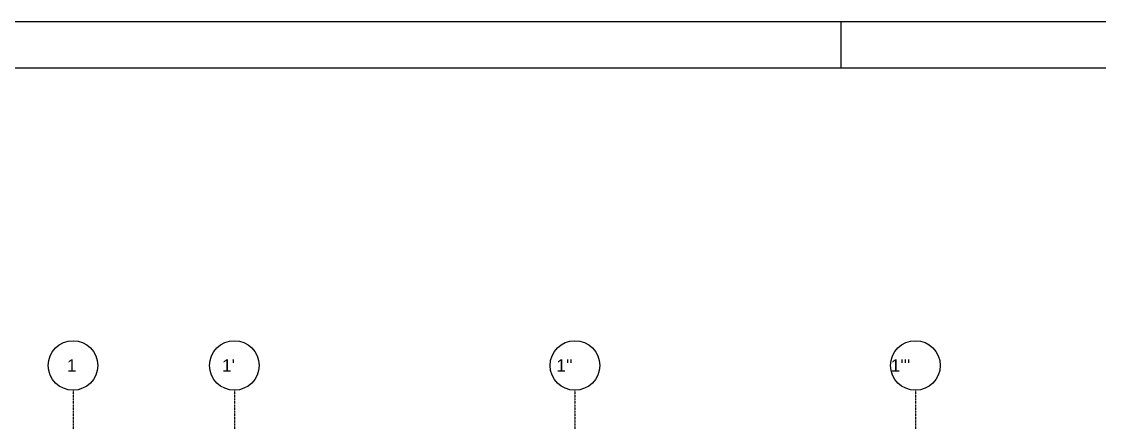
# Model space of a CAD drawing. Extents: x 37185 to 43130, y -8131 to -3926.
# Drawn here: x 41322 to 42483, y -4358 to -3926 of the extents above; entities that cross this region are included whole.
import ezdxf

# ---------------------------------------------------------------- set-up
doc = ezdxf.new("R2010")
doc.units = 0
doc.header["$MEASUREMENT"] = 0
doc.linetypes.add('ESTILO_TQS_0004', pattern=[1.12, 0.5, -0.2, 0.01, -0.2, 0.01, -0.2])
for name, color, linetype in [('50', 5, 'CONTINUOUS'), ('51', 5, 'CONTINUOUS'), ('70', 160, 'CONTINUOUS'), ('95', 7, 'CONTINUOUS')]:
    doc.layers.add(name, color=color, linetype=linetype)
doc.styles.add('TQS_ARIAL', font='arial.ttf')

msp = doc.modelspace()

# ---------------------------------------------------------------- linework, layer by layer
at = {"layer": '50', "linetype": 'Continuous'}
for centre in [(41377.6, -4296.8), (41551.3, -4296.8), (41918, -4296.8), (42284.6, -4296.8)]:
    msp.add_circle(centre, 26.7, dxfattribs=at)
at = {"layer": '70', "linetype": 'ESTILO_TQS_0004'}
for p, q in [((41377.6, -4323.4), (41377.6, -5192.9)), ((41551.3, -4323.4), (41551.3, -5192.9)), ((41918, -4323.4), (41918, -5192.9)), ((42284.6, -4323.4), (42284.6, -5192.9))]:
    msp.add_line(p, q, dxfattribs=at)
at = {"layer": '95', "linetype": 'Continuous'}
for p, q in [((37184.5, -3926.3), (43129.5, -3926.3)), ((42204.5, -3976.3), (42204.5, -3926.3)), ((37309.5, -3976.3), (43079.5, -3976.3))]:
    msp.add_line(p, q, dxfattribs=at)

# ---------------------------------------------------------------- texts
at = {"layer": '51', "linetype": 'Continuous', "style": 'TQS_ARIAL'}
for s, height, p in [('1', 13.3, (41371, -4303.4)), ("1'", 13.33, (41538, -4303.4)), ("1''", 13.33, (41898, -4303.4)), ("1'''", 13.33, (42258, -4303.4))]:
    msp.add_text(s, height=height, dxfattribs=at).set_placement(p)

doc.saveas('drawing.dxf')
